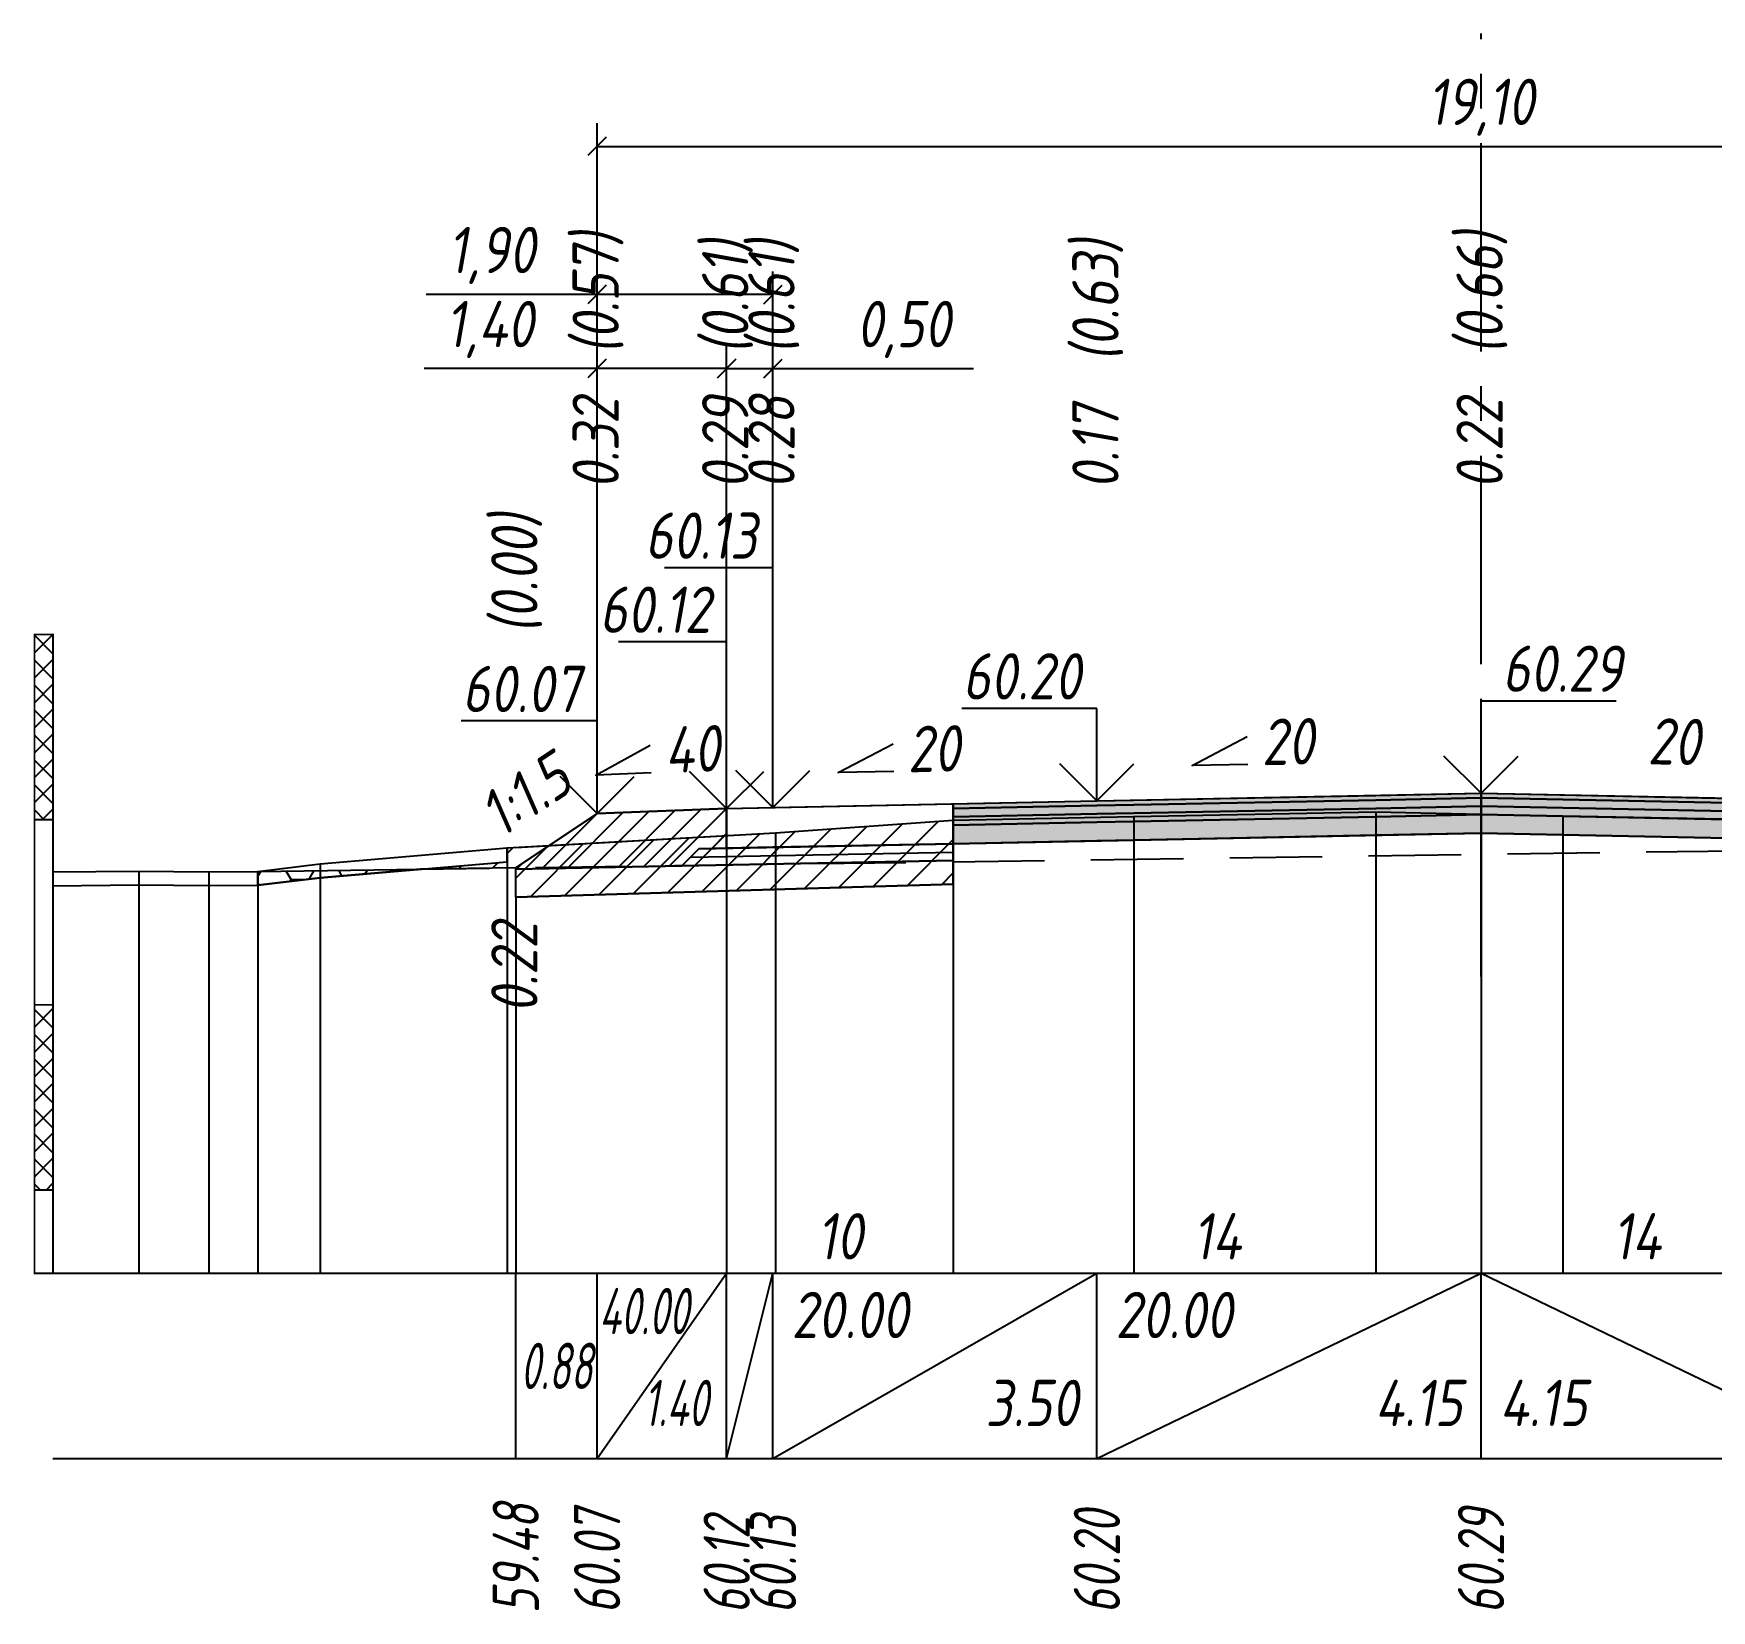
# Model space of a CAD drawing. Extents: x -717 to 1451, y -133302 to 233.
# Drawn here: x 78.9 to 169.6, y -63220.2 to -63135 of the extents above; entities that cross this region are included whole.
import ezdxf
from ezdxf.enums import TextEntityAlignment as Align

# ---------------------------------------------------------------- set-up
doc = ezdxf.new("R2010")
doc.units = 0
doc.linetypes.add('осевая2', pattern=[1.125, 0.75, -0.125, 0.125, -0.125])
doc.linetypes.add('штриховая', pattern=[0.75, 0.5, -0.25])
for name, color, linetype in [('Интерполированный поперечник', 2, 'Continuous'), ('Код_514', 1, 'Continuous'), ('Контур_0', 7, 'Continuous'), ('Контур_2521', 7, 'Continuous'), ('Контур_2564', 7, 'Continuous'), ('Контур_2660', 7, 'Continuous'), ('Контур_2665', 7, 'Continuous'), ('Контур_400', 7, 'Continuous'), ('Контур_508', 7, 'Continuous'), ('Контур_512', 7, 'Continuous'), ('Контур_513', 7, 'Continuous'), ('Контур_818', 7, 'Continuous'), ('Красный поперечник', 1, 'Continuous'), ('Линейка абсолютных высот', 7, 'Continuous'), ('Объём_2501', 7, 'Continuous'), ('Объём_2564', 7, 'Continuous'), ('Объём_2650', 7, 'Continuous'), ('Объём_2660', 7, 'Continuous'), ('Объём_2661', 7, 'Continuous'), ('Объём_2665', 7, 'Continuous'), ('Объём_2666', 7, 'Continuous'), ('Объём_2667', 7, 'Continuous'), ('Объём_2668', 7, 'Continuous'), ('Объём_2669', 7, 'Continuous'), ('Объём_2675', 7, 'Continuous'), ('Объём_2753', 7, 'Continuous'), ('Ось', 1, 'осевая2'), ('Откосы', 7, 'Continuous'), ('Отметки покрытия', 7, 'Continuous'), ('Рабочие отметки', 7, 'Continuous'), ('Рабочие отметки доп.', 7, 'Continuous'), ('Слои выравнивания', 7, 'Continuous'), ('Таблица', 7, 'Continuous'), ('Уклоны проезжей части', 7, 'Continuous'), ('Черный поперечник', 3, 'Continuous')]:
    doc.layers.add(name, color=color, linetype=linetype)
for name, color, linetype, true_color in [('Контур_2540', 2, 'Continuous', 0xffff00), ('Контур_2560', 2, 'Continuous', 0xffff00), ('Контур_2561', 7, 'Continuous', 0xff8040), ('Контур_2562', 3, 'Continuous', 0x00ff00), ('Контур_2563', 7, 'Continuous', 0xff8000), ('Контур_2570', 7, 'Continuous', 0x80ff00), ('Контур_2725', 7, 'Continuous', 0x323232), ('Контур_2736', 4, 'Continuous', 0x00ffff), ('Контур_2737', 4, 'Continuous', 0x00ffff), ('Контур_2738', 4, 'Continuous', 0x00ffff), ('Контур_2739', 4, 'Continuous', 0x00ffff), ('Контур_2741', 4, 'Continuous', 0x00ffff), ('Контур_2742', 4, 'Continuous', 0x00ffff), ('Контур_2743', 4, 'Continuous', 0x00ffff), ('Контур_2744', 7, 'Continuous', 0xa4ffff), ('Контур_2745', 7, 'Continuous', 0xa4ffff), ('Контур_2747', 4, 'Continuous', 0x00ffff), ('Контур_2748', 4, 'Continuous', 0x00ffff), ('Контур_2749', 4, 'Continuous', 0x00ffff), ('Контур_2750', 4, 'Continuous', 0x00ffff), ('Контур_2751', 4, 'Continuous', 0x00ffff), ('Контур_2752', 4, 'Continuous', 0x00ffff), ('Контур_2760', 7, 'Continuous', 0x323232), ('Контур_2761', 7, 'Continuous', 0x323232), ('Контур_2762', 7, 'Continuous', 0x323232), ('Контур_2763', 7, 'Continuous', 0x323232), ('Контур_402', 7, 'Continuous', 0xff6464), ('Контур_703', 4, 'Continuous', 0x00ffff), ('Контур_705', 4, 'Continuous', 0x00ffff), ('Контур_707', 4, 'Continuous', 0x00ffff), ('Контур_720', 131, 'Continuous', 0xaaffff), ('Объём_2500', 7, 'Continuous', 0xc0c0c0), ('Объём_2520', 7, 'Continuous', 0x80ffff), ('Объём_2540', 2, 'Continuous', 0xffff00), ('Объём_2560', 2, 'Continuous', 0xffff00), ('Объём_2561', 7, 'Continuous', 0xff8040), ('Объём_2562', 3, 'Continuous', 0x00ff00), ('Объём_2563', 7, 'Continuous', 0xff8000), ('Объём_2600', 7, 'Continuous', 0x808000), ('Объём_2746', 2, 'Continuous', 0xffff00)]:
    doc.layers.add(name, color=color, linetype=linetype, true_color=true_color)
doc.styles.get("Standard").update_dxf_attribs({"font": 'txt', "height": 2.5})
doc.styles.add('М', font='romand.shx', dxfattribs={"width": 0.8, "oblique": 10, "height": 2.5})
doc.dimstyles.new('ISO-25', dxfattribs={"dimtxt": 2.5, "dimasz": 2.5, "dimexe": 1.25, "dimexo": 0.625, "dimtad": 1, "dimtxsty": 'Standard', "dimcen": 2.5, "dimadec": 0, "dimazin": 0, "dimtfac": 1, "dimtmove": 0, "dimatfit": 3, "dimfxl": 1, "dimarcsym": 0})
pattern_1 = [(45.0000013, (0, 0), (-0.67351924, 0.673519211), []), (135.0000003, (0, 0), (-0.673519222, -0.67351923), [])]

# ---------------------------------------------------------------- blocks, each defined once
blk = doc.blocks.new('_Oblique')
at = {"color": 0, "linetype": 'ByBlock', "lineweight": -2}
blk.add_line((-0.5, -0.5), (0.5, 0.5), dxfattribs=at)
blk = doc.blocks.new('*D1519')
at = {"color": 0, "lineweight": -2, "transparency": 16777216}
for p, q in [((109.391, -63176.611), (109.391, -63151.891)), ((116.391, -63176.331), (116.391, -63151.891)), ((109.391, -63153.141), (100.057, -63153.141)), ((116.391, -63153.141), (109.391, -63153.141))]:
    blk.add_line(p, q, dxfattribs=at)
at = {"layer": 'Defpoints', "color": 0, "transparency": 16777216}
for p in [(116.391, -63153.141), (109.391, -63177.236), (116.391, -63176.956)]:
    blk.add_point(p, dxfattribs=at)
at = {"color": 0, "lineweight": -2, "transparency": 16777216, "rotation": 180}
blk.add_blockref('_Oblique', (109.391, -63153.141), dxfattribs=at)
at = {"color": 0, "lineweight": -2, "transparency": 16777216}
blk.add_blockref('_Oblique', (116.391, -63153.141), dxfattribs=at)
at = {"color": 0, "transparency": 16777216, "insert": (103.597, -63151.028), "char_height": 2.5, "width": 8.75, "attachment_point": 5, "style": 'М'}
blk.add_mtext('1,40', dxfattribs=at)
blk = doc.blocks.new('*D1521')
at = {"color": 0, "lineweight": -2, "transparency": 16777216}
for p, q in [((116.391, -63176.331), (116.391, -63151.891)), ((118.891, -63176.281), (118.891, -63151.891)), ((116.391, -63153.141), (118.891, -63153.141)), ((118.891, -63153.141), (129.717, -63153.141))]:
    blk.add_line(p, q, dxfattribs=at)
at = {"layer": 'Defpoints', "color": 0, "transparency": 16777216}
for p in [(118.891, -63153.141), (116.391, -63176.956), (118.891, -63176.906)]:
    blk.add_point(p, dxfattribs=at)
at = {"color": 0, "lineweight": -2, "transparency": 16777216, "rotation": 180}
blk.add_blockref('_Oblique', (116.391, -63153.141), dxfattribs=at)
at = {"color": 0, "lineweight": -2, "transparency": 16777216}
blk.add_blockref('_Oblique', (118.891, -63153.141), dxfattribs=at)
at = {"color": 0, "transparency": 16777216, "insert": (125.955, -63151.028), "char_height": 2.5, "width": 9.16667, "attachment_point": 5, "style": 'М'}
blk.add_mtext('0,50', dxfattribs=at)
blk = doc.blocks.new('*D1524')
at = {"color": 0, "lineweight": -2, "transparency": 16777216}
for p, q in [((109.391, -63176.611), (109.391, -63147.891)), ((118.891, -63176.281), (118.891, -63147.891)), ((109.391, -63149.141), (100.16, -63149.141)), ((118.891, -63149.141), (109.391, -63149.141))]:
    blk.add_line(p, q, dxfattribs=at)
at = {"layer": 'Defpoints', "color": 0, "transparency": 16777216}
for p in [(118.891, -63149.141), (109.391, -63177.236), (118.891, -63176.906)]:
    blk.add_point(p, dxfattribs=at)
at = {"color": 0, "lineweight": -2, "transparency": 16777216, "rotation": 180}
blk.add_blockref('_Oblique', (109.391, -63149.141), dxfattribs=at)
at = {"color": 0, "lineweight": -2, "transparency": 16777216}
blk.add_blockref('_Oblique', (118.891, -63149.141), dxfattribs=at)
at = {"color": 0, "transparency": 16777216, "insert": (103.7, -63147.028), "char_height": 2.5, "width": 8.75, "attachment_point": 5, "style": 'М'}
blk.add_mtext('1,90', dxfattribs=at)
blk = doc.blocks.new('*D1525')
at = {"color": 0, "lineweight": -2, "transparency": 16777216}
for p, q in [((109.391, -63176.611), (109.391, -63139.891)), ((204.891, -63176.611), (204.891, -63139.891)), ((109.391, -63141.141), (204.891, -63141.141))]:
    blk.add_line(p, q, dxfattribs=at)
at = {"layer": 'Defpoints', "color": 0, "transparency": 16777216}
for p in [(204.891, -63141.141), (109.391, -63177.236), (204.891, -63177.236)]:
    blk.add_point(p, dxfattribs=at)
at = {"color": 0, "lineweight": -2, "transparency": 16777216, "rotation": 180}
blk.add_blockref('_Oblique', (109.391, -63141.141), dxfattribs=at)
at = {"color": 0, "lineweight": -2, "transparency": 16777216}
blk.add_blockref('_Oblique', (204.891, -63141.141), dxfattribs=at)
at = {"color": 0, "transparency": 16777216, "insert": (157.141, -63139.028), "char_height": 2.5, "width": 10.41667, "attachment_point": 5, "style": 'М'}
blk.add_mtext('19,10', dxfattribs=at)

msp = doc.modelspace()

# ---------------------------------------------------------------- hatches: boundary and pattern name
at = {"layer": 'Линейка абсолютных высот'}
h = msp.add_hatch(dxfattribs=at)
h.set_pattern_fill('ANSI37', scale=0.3, style=0)
h.set_pattern_definition(pattern_1)
h.paths.add_polyline_path([(80, -63177.505), (80, -63167.505), (79, -63167.505), (79, -63177.505)])
h = msp.add_hatch(dxfattribs=at)
h.set_pattern_fill('ANSI37', scale=0.3, style=0)
h.set_pattern_definition(pattern_1)
h.paths.add_polyline_path([(80, -63197.505), (80, -63187.505), (79, -63187.505), (79, -63197.505)])
at = {"layer": 'Объём_2563'}
h = msp.add_hatch(dxfattribs=at)
h.set_pattern_fill('ANSI31', color=256, scale=0.3)
h.paths.add_polyline_path([(109.391, -63177.173), (116.391, -63176.893), (116.391, -63179.043), (114.891, -63179.073), (113.973, -63179.992), (105, -63180.171), (105, -63180.101)])
at = {"layer": 'Объём_2600'}
h = msp.add_hatch(dxfattribs=at)
h.set_pattern_fill('ANSI31', color=6, scale=0.4)
h.paths.add_polyline_path([(105, -63181.693), (105, -63180.101), (99.86, -63180.173), (104.542, -63179.773), (104.542, -63179.023), (119.03, -63178.215), (128.632, -63177.531), (128.632, -63180.984)])
h = msp.add_hatch(dxfattribs=at)
h.set_pattern_fill('HONEY', color=5, scale=0.3)
h.paths.add_polyline_path([(94.441, -63180.635), (91.073, -63181.046), (91.073, -63180.296), (99.86, -63180.173)])
at = {"layer": 'Слои выравнивания'}
for color, points in [(2, [(128.632, -63176.648), (136.391, -63176.493), (138.394, -63176.453), (151.467, -63176.192), (157.141, -63176.078), (157.141, -63176.328), (151.467, -63176.442), (138.394, -63176.703), (136.391, -63176.743), (128.632, -63176.898)]), (3, [(128.632, -63176.898), (136.391, -63176.743), (138.394, -63176.703), (151.467, -63176.442), (157.141, -63176.328), (157.141, -63176.778), (151.467, -63176.892), (138.394, -63177.153), (136.391, -63177.193), (128.632, -63177.348)]), (4, [(128.632, -63177.348), (136.391, -63177.193), (138.394, -63177.153), (151.467, -63176.892), (157.141, -63176.778), (157.141, -63177.228), (151.467, -63177.342), (138.394, -63177.603), (136.391, -63177.643), (128.632, -63177.798)]), (2, [(157.141, -63176.078), (161.557, -63176.167), (173.99, -63176.415), (173.99, -63176.665), (161.557, -63176.417), (157.141, -63176.328)]), (3, [(157.141, -63176.328), (161.557, -63176.417), (173.99, -63176.665), (173.99, -63177.115), (161.557, -63176.867), (157.141, -63176.778)]), (4, [(157.141, -63176.778), (161.557, -63176.867), (173.99, -63177.115), (173.99, -63177.565), (161.557, -63177.317), (157.141, -63177.228)]), (5, [(128.632, -63177.798), (136.391, -63177.643), (138.394, -63177.603), (151.467, -63177.342), (157.141, -63177.228), (157.141, -63178.228), (151.467, -63178.342), (138.394, -63178.603), (136.391, -63178.643), (128.632, -63178.798)]), (5, [(157.141, -63177.228), (161.557, -63177.317), (173.99, -63177.565), (173.99, -63178.565), (161.557, -63178.317), (157.141, -63178.228)])]:
    msp.add_hatch(color=color, dxfattribs=at).paths.add_polyline_path(points)

# ---------------------------------------------------------------- linework, layer by layer
at = {"layer": 'Интерполированный поперечник', "linetype": 'штриховая', "ltscale": 10, "flags": 128}
msp.add_lwpolyline([(91.073, -63180.296), (219.383, -63178.499)], dxfattribs=at)
at = {"layer": 'Код_514'}
for p, q in [((105, -63212), (105, -63202)), ((109.391, -63212), (109.391, -63202)), ((109.391, -63212), (116.391, -63202)), ((116.391, -63212), (116.391, -63202)), ((116.391, -63212), (118.891, -63202)), ((118.891, -63212), (118.891, -63202)), ((118.891, -63212), (136.391, -63202)), ((136.391, -63212), (136.391, -63202)), ((136.391, -63212), (157.141, -63202)), ((157.141, -63212), (157.141, -63202)), ((157.141, -63202), (177.891, -63212))]:
    msp.add_line(p, q, dxfattribs=at)
at = {"layer": 'Контур_0', "flags": 128}
for points in [[(118.891, -63178.993), (116.391, -63179.043), (116.391, -63176.893), (128.632, -63176.648), (128.632, -63178.798), (118.891, -63178.993), (118.891, -63178.993)], [(109.391, -63177.173), (105, -63180.101), (105, -63180.101), (105, -63180.101), (105, -63180.101), (105, -63180.101), (105, -63180.101), (105, -63180.101), (105, -63180.101), (105, -63180.101), (105, -63180.101), (105, -63180.101), (105, -63180.101), (105, -63180.101), (105, -63180.101), (105, -63180.101)], [(109.391, -63177.173), (105, -63180.101), (105, -63180.101), (105, -63180.101), (105, -63180.101), (105, -63180.101), (105, -63180.101), (105, -63180.101), (105, -63180.101), (105, -63180.101), (105, -63180.101), (105, -63180.101), (105, -63180.101), (105, -63180.101), (105, -63180.101), (105, -63180.101), (105, -63180.101), (105, -63180.101), (105, -63180.101), (105, -63180.101), (105, -63180.101), (105, -63180.101), (105, -63180.101), (105, -63180.101), (105, -63180.101), (105, -63180.101), (105, -63180.101), (105, -63180.101), (105, -63180.101), (105, -63180.101)], [(105, -63180.171), (113.973, -63179.992), (114.891, -63179.073), (116.391, -63179.043)], [(114.891, -63179.073), (128.632, -63178.798), (128.632, -63179.698), (113.973, -63179.992), (114.891, -63179.073), (114.891, -63179.073)]]:
    msp.add_lwpolyline(points, dxfattribs=at)
at = {"layer": 'Контур_2521', "color": 250, "flags": 128}
msp.add_lwpolyline([(114.432, -63179.532), (128.632, -63179.248)], dxfattribs=at)
at = {"layer": 'Контур_2540', "flags": 128}
msp.add_lwpolyline([(113.973, -63179.992), (128.632, -63179.698), (128.632, -63180.984), (105, -63181.693), (105, -63180.171), (113.973, -63179.992), (113.973, -63179.992)], dxfattribs=at)
at = {"layer": 'Контур_2560', "flags": 128}
msp.add_lwpolyline([(109.391, -63177.173), (109.391, -63177.173), (109.391, -63177.173), (116.391, -63176.893)], dxfattribs=at)
at = {"layer": 'Контур_2561', "flags": 128}
msp.add_lwpolyline([(116.391, -63176.893), (116.391, -63176.893), (109.391, -63177.173), (109.391, -63177.173), (116.391, -63176.893)], dxfattribs=at)
at = {"layer": 'Контур_2562', "flags": 128}
msp.add_lwpolyline([(109.391, -63177.173), (109.391, -63177.173), (109.391, -63177.173), (109.391, -63177.173), (109.391, -63177.173)], dxfattribs=at)
at = {"layer": 'Контур_2563', "flags": 128}
msp.add_lwpolyline([(109.391, -63177.173), (116.391, -63176.893), (116.391, -63179.043), (114.891, -63179.073), (113.973, -63179.992), (105, -63180.171), (105, -63180.101), (109.391, -63177.173), (109.391, -63177.173)], dxfattribs=at)
at = {"layer": 'Контур_2564', "flags": 128}
msp.add_lwpolyline([(109.391, -63177.173), (116.391, -63176.893)], dxfattribs=at)
at = {"layer": 'Контур_2570', "flags": 128}
msp.add_lwpolyline([(80, -63181.066), (84.635, -63181.026), (88.421, -63181.062), (91.073, -63181.046), (91.073, -63181.046), (94.441, -63180.635), (104.542, -63179.773), (104.542, -63179.023), (119.03, -63178.215), (128.632, -63177.531), (138.394, -63177.324), (151.467, -63177.074), (157.141, -63177.198), (161.557, -63177.295), (173.99, -63177.532)], dxfattribs=at)
at = {"layer": 'Контур_2660', "flags": 128}
msp.add_lwpolyline([(105, -63181.693), (128.632, -63180.984)], dxfattribs=at)
at = {"layer": 'Контур_2665', "flags": 128}
msp.add_lwpolyline([(109.391, -63177.173), (109.391, -63177.173)], dxfattribs=at)
at = {"layer": 'Контур_2725', "flags": 128}
msp.add_lwpolyline([(128.632, -63178.798), (136.391, -63178.643), (138.394, -63178.603), (151.467, -63178.342), (157.141, -63178.228), (161.557, -63178.317), (173.99, -63178.565)], dxfattribs=at)
at = {"layer": 'Контур_2736', "flags": 128}
msp.add_lwpolyline([(109.391, -63177.173), (105, -63180.101)], dxfattribs=at)
at = {"layer": 'Контур_2737', "flags": 128}
msp.add_lwpolyline([(105, -63180.101), (105, -63180.101)], dxfattribs=at)
at = {"layer": 'Контур_2738', "flags": 128}
msp.add_lwpolyline([(105, -63180.101), (105, -63180.101)], dxfattribs=at)
at = {"layer": 'Контур_2739', "flags": 128}
msp.add_lwpolyline([(105, -63180.101), (105, -63180.101)], dxfattribs=at)
at = {"layer": 'Контур_2741', "flags": 128}
msp.add_lwpolyline([(105, -63180.101), (105, -63180.101)], dxfattribs=at)
at = {"layer": 'Контур_2742', "flags": 128}
msp.add_lwpolyline([(105, -63180.101), (105, -63180.101)], dxfattribs=at)
at = {"layer": 'Контур_2743', "flags": 128}
msp.add_lwpolyline([(105, -63180.101), (105, -63180.101)], dxfattribs=at)
at = {"layer": 'Контур_2744', "flags": 128}
msp.add_lwpolyline([(105, -63180.101), (105, -63180.101)], dxfattribs=at)
msp.add_lwpolyline([(105, -63180.101), (105, -63180.101)], dxfattribs=at)
msp.add_lwpolyline([(105, -63180.101), (105, -63180.101)], dxfattribs=at)
msp.add_lwpolyline([(105, -63180.101), (105, -63180.101)], dxfattribs=at)
msp.add_lwpolyline([(105, -63180.101), (105, -63180.101)], dxfattribs=at)
msp.add_lwpolyline([(105, -63180.101), (105, -63180.101)], dxfattribs=at)
at = {"layer": 'Контур_2745', "flags": 128}
msp.add_lwpolyline([(105, -63180.101), (105, -63180.101)], dxfattribs=at)
msp.add_lwpolyline([(105, -63180.101), (105, -63180.101)], dxfattribs=at)
msp.add_lwpolyline([(105, -63180.101), (105, -63180.101)], dxfattribs=at)
msp.add_lwpolyline([(105, -63180.101), (105, -63180.101)], dxfattribs=at)
msp.add_lwpolyline([(105, -63180.101), (105, -63180.101)], dxfattribs=at)
msp.add_lwpolyline([(105, -63180.101), (105, -63180.101)], dxfattribs=at)
at = {"layer": 'Контур_2747', "flags": 128}
msp.add_lwpolyline([(105, -63180.101), (105, -63180.101)], dxfattribs=at)
at = {"layer": 'Контур_2748', "flags": 128}
msp.add_lwpolyline([(105, -63180.101), (105, -63180.101)], dxfattribs=at)
at = {"layer": 'Контур_2749', "flags": 128}
msp.add_lwpolyline([(105, -63180.101), (105, -63180.101)], dxfattribs=at)
at = {"layer": 'Контур_2750', "flags": 128}
msp.add_lwpolyline([(105, -63180.101), (105, -63180.101)], dxfattribs=at)
at = {"layer": 'Контур_2751', "flags": 128}
msp.add_lwpolyline([(105, -63180.101), (105, -63180.101)], dxfattribs=at)
at = {"layer": 'Контур_2752', "flags": 128}
msp.add_lwpolyline([(105, -63180.101), (105, -63180.101)], dxfattribs=at)
at = {"layer": 'Контур_2760', "flags": 128}
msp.add_lwpolyline([(128.632, -63176.648), (136.391, -63176.493), (138.394, -63176.453), (151.467, -63176.192), (157.141, -63176.078), (161.557, -63176.167), (173.99, -63176.415)], dxfattribs=at)
at = {"layer": 'Контур_2761', "flags": 128}
msp.add_lwpolyline([(128.632, -63176.898), (136.391, -63176.743), (138.394, -63176.703), (151.467, -63176.442), (157.141, -63176.328), (161.557, -63176.417), (173.99, -63176.665)], dxfattribs=at)
at = {"layer": 'Контур_2762', "flags": 128}
msp.add_lwpolyline([(128.632, -63177.348), (136.391, -63177.193), (138.394, -63177.153), (151.467, -63176.892), (157.141, -63176.778), (161.557, -63176.867), (173.99, -63177.115)], dxfattribs=at)
at = {"layer": 'Контур_2763', "flags": 128}
msp.add_lwpolyline([(128.632, -63177.798), (136.391, -63177.643), (138.394, -63177.603), (151.467, -63177.342), (157.141, -63177.228), (161.557, -63177.317), (173.99, -63177.565)], dxfattribs=at)
at = {"layer": 'Контур_400', "flags": 128}
for points in [[(116.391, -63176.893), (118.891, -63176.843), (118.891, -63176.843), (118.891, -63176.843), (118.891, -63176.843), (118.891, -63176.843), (118.891, -63176.843), (136.391, -63176.493), (157.141, -63176.078)], [(157.141, -63176.078), (177.891, -63176.493), (195.391, -63176.843), (195.391, -63176.843), (195.391, -63176.843), (195.391, -63176.843), (195.391, -63176.843), (195.391, -63176.843), (197.891, -63176.893)]]:
    msp.add_lwpolyline(points, dxfattribs=at)
at = {"layer": 'Контур_402', "flags": 128}
msp.add_lwpolyline([(105, -63181.693), (128.632, -63180.984), (128.632, -63178.798), (157.141, -63178.228), (173.99, -63178.565), (173.99, -63180.634), (211.783, -63181.768)], dxfattribs=at)
at = {"layer": 'Контур_508', "flags": 128}
msp.add_lwpolyline([(105, -63181.693), (128.632, -63180.984), (128.632, -63178.798), (157.141, -63178.228), (173.99, -63178.565), (173.99, -63180.634), (211.783, -63181.768), (212.131, -63182), (214.131, -63182), (219.383, -63178.499)], dxfattribs=at)
at = {"layer": 'Контур_512', "flags": 128}
msp.add_lwpolyline([(105, -63181.693), (128.632, -63180.984)], dxfattribs=at)
at = {"layer": 'Контур_513', "flags": 128}
msp.add_lwpolyline([(105, -63181.693), (128.632, -63180.984), (128.632, -63178.798), (157.141, -63178.228), (173.99, -63178.565), (173.99, -63180.634), (211.783, -63181.768), (212.131, -63182), (214.131, -63182), (219.383, -63178.499)], dxfattribs=at)
at = {"layer": 'Контур_703', "flags": 128}
for points in [[(109.391, -63177.173), (105, -63180.101)], [(105, -63180.101), (105, -63180.101)]]:
    msp.add_lwpolyline(points, dxfattribs=at)
at = {"layer": 'Контур_705', "flags": 128}
msp.add_lwpolyline([(105, -63180.101), (105, -63180.101)], dxfattribs=at)
at = {"layer": 'Контур_707', "flags": 128}
msp.add_lwpolyline([(105, -63180.101), (105, -63180.101)], dxfattribs=at)
at = {"layer": 'Контур_720', "flags": 128}
msp.add_lwpolyline([(105, -63180.101), (105, -63180.101)], dxfattribs=at)
at = {"layer": 'Контур_818', "flags": 128}
msp.add_lwpolyline([(105, -63178.998), (119.03, -63178.215), (128.632, -63177.531), (138.394, -63177.324), (151.467, -63177.074), (157.141, -63177.198), (161.557, -63177.295), (173.99, -63177.532), (183.757, -63178.313), (195.996, -63179), (195.996, -63179.75), (201.41, -63180.472), (201.537, -63180.491), (203.161, -63180.332), (214.377, -63179.208), (219.383, -63179.249)], dxfattribs=at)
at = {"layer": 'Красный поперечник'}
for p, q in [((118.891, -63176.843), (136.391, -63176.493)), ((136.391, -63176.493), (157.141, -63176.078)), ((157.141, -63176.078), (177.891, -63176.493)), ((105, -63180.101), (109.391, -63177.173)), ((109.391, -63177.173), (116.391, -63176.893)), ((116.391, -63176.893), (118.891, -63176.843)), ((128.632, -63180.984), (128.632, -63202)), ((105, -63181.693), (105, -63202))]:
    msp.add_line(p, q, dxfattribs=at)
at = {"layer": 'Линейка абсолютных высот', "color": 7, "const_width": 0.1, "flags": 128}
for points in [[(80, -63177.505), (80, -63167.505), (79, -63167.505), (79, -63177.505), (80, -63177.505)], [(80, -63187.505), (80, -63177.505), (79, -63177.505), (79, -63187.505), (80, -63187.505)], [(80, -63197.505), (80, -63187.505), (79, -63187.505), (79, -63197.505), (80, -63197.505)], [(80, -63202), (80, -63197.505), (79, -63197.505), (79, -63202), (80, -63202)]]:
    msp.add_lwpolyline(points, dxfattribs=at)
at = {"layer": 'Объём_2500', "flags": 128}
msp.add_lwpolyline([(118.891, -63178.993), (116.391, -63179.043), (116.391, -63176.893), (128.632, -63176.648), (128.632, -63178.798), (118.891, -63178.993), (118.891, -63178.993)], dxfattribs=at)
at = {"layer": 'Объём_2501', "flags": 128}
for points in [[(116.391, -63176.893), (118.891, -63176.843), (118.891, -63176.843), (118.891, -63176.843), (118.891, -63176.843), (118.891, -63176.843), (118.891, -63176.843), (136.391, -63176.493), (157.141, -63176.078)], [(157.141, -63176.078), (177.891, -63176.493), (195.391, -63176.843), (195.391, -63176.843), (195.391, -63176.843), (195.391, -63176.843), (195.391, -63176.843), (195.391, -63176.843), (197.891, -63176.893)]]:
    msp.add_lwpolyline(points, dxfattribs=at)
at = {"layer": 'Объём_2520', "color": 250, "flags": 128}
msp.add_lwpolyline([(114.891, -63179.073), (128.632, -63178.798), (128.632, -63179.698), (113.973, -63179.992), (114.891, -63179.073), (114.891, -63179.073)], dxfattribs=at)
at = {"layer": 'Объём_2540', "flags": 128}
msp.add_lwpolyline([(113.973, -63179.992), (128.632, -63179.698), (128.632, -63180.984), (105, -63181.693), (105, -63180.171), (113.973, -63179.992), (113.973, -63179.992)], dxfattribs=at)
at = {"layer": 'Объём_2560', "flags": 128}
msp.add_lwpolyline([(109.391, -63177.173), (109.391, -63177.173), (109.391, -63177.173), (116.391, -63176.893)], dxfattribs=at)
at = {"layer": 'Объём_2561', "flags": 128}
msp.add_lwpolyline([(116.391, -63176.893), (116.391, -63176.893), (109.391, -63177.173), (109.391, -63177.173), (116.391, -63176.893)], dxfattribs=at)
at = {"layer": 'Объём_2562', "flags": 128}
msp.add_lwpolyline([(109.391, -63177.173), (109.391, -63177.173), (109.391, -63177.173), (109.391, -63177.173), (109.391, -63177.173)], dxfattribs=at)
at = {"layer": 'Объём_2563', "color": 250, "flags": 128}
msp.add_lwpolyline([(109.391, -63177.173), (116.391, -63176.893), (116.391, -63179.043), (114.891, -63179.073), (113.973, -63179.992), (105, -63180.171), (105, -63180.101), (109.391, -63177.173), (109.391, -63177.173)], dxfattribs=at)
at = {"layer": 'Объём_2564', "flags": 128}
msp.add_lwpolyline([(109.391, -63177.173), (116.391, -63176.893)], dxfattribs=at)
at = {"layer": 'Объём_2600', "color": 5, "flags": 128}
msp.add_lwpolyline([(94.441, -63180.635), (91.073, -63181.046), (91.073, -63180.296), (99.86, -63180.173), (94.441, -63180.635), (94.441, -63180.635)], dxfattribs=at)
at = {"layer": 'Объём_2650', "color": 6, "flags": 128}
msp.add_lwpolyline([(105, -63181.693), (105, -63180.101), (99.86, -63180.173), (104.542, -63179.773), (104.542, -63179.023), (119.03, -63178.215), (128.632, -63177.531), (128.632, -63180.984), (105, -63181.693), (105, -63181.693)], dxfattribs=at)
at = {"layer": 'Объём_2660', "flags": 128}
msp.add_lwpolyline([(105, -63181.693), (128.632, -63180.984)], dxfattribs=at)
at = {"layer": 'Объём_2661', "flags": 128}
msp.add_lwpolyline([(109.391, -63177.173), (105, -63180.101)], dxfattribs=at)
at = {"layer": 'Объём_2665', "flags": 128}
msp.add_lwpolyline([(109.391, -63177.173), (109.391, -63177.173)], dxfattribs=at)
at = {"layer": 'Объём_2666', "flags": 128}
msp.add_lwpolyline([(109.391, -63177.173), (105, -63180.101)], dxfattribs=at)
at = {"layer": 'Объём_2667', "flags": 128}
msp.add_lwpolyline([(105, -63180.101), (105, -63180.101)], dxfattribs=at)
msp.add_lwpolyline([(105, -63180.101), (105, -63180.101)], dxfattribs=at)
at = {"layer": 'Объём_2668', "flags": 128}
msp.add_lwpolyline([(105, -63180.101), (105, -63180.101)], dxfattribs=at)
msp.add_lwpolyline([(105, -63180.101), (105, -63180.101)], dxfattribs=at)
at = {"layer": 'Объём_2669', "flags": 128}
msp.add_lwpolyline([(105, -63180.101), (105, -63180.101)], dxfattribs=at)
msp.add_lwpolyline([(105, -63180.101), (105, -63180.101)], dxfattribs=at)
at = {"layer": 'Объём_2675', "flags": 128}
msp.add_lwpolyline([(105, -63180.101), (105, -63180.101)], dxfattribs=at)
msp.add_lwpolyline([(105, -63180.101), (105, -63180.101)], dxfattribs=at)
msp.add_lwpolyline([(105, -63180.101), (105, -63180.101)], dxfattribs=at)
msp.add_lwpolyline([(105, -63180.101), (105, -63180.101)], dxfattribs=at)
msp.add_lwpolyline([(105, -63180.101), (105, -63180.101)], dxfattribs=at)
msp.add_lwpolyline([(105, -63180.101), (105, -63180.101)], dxfattribs=at)
msp.add_lwpolyline([(105, -63180.101), (105, -63180.101)], dxfattribs=at)
msp.add_lwpolyline([(105, -63180.101), (105, -63180.101)], dxfattribs=at)
msp.add_lwpolyline([(105, -63180.101), (105, -63180.101)], dxfattribs=at)
msp.add_lwpolyline([(105, -63180.101), (105, -63180.101)], dxfattribs=at)
msp.add_lwpolyline([(105, -63180.101), (105, -63180.101)], dxfattribs=at)
msp.add_lwpolyline([(105, -63180.101), (105, -63180.101)], dxfattribs=at)
at = {"layer": 'Объём_2746', "flags": 128}
msp.add_lwpolyline([(106.806, -63178.897), (119.03, -63178.215), (128.632, -63177.531), (128.632, -63180.984), (105, -63181.693), (105, -63180.101), (106.806, -63178.897), (106.806, -63178.897)], dxfattribs=at)
at = {"layer": 'Объём_2753', "flags": 128}
msp.add_lwpolyline([(128.632, -63176.648), (128.632, -63176.648)], dxfattribs=at)
at = {"layer": 'Ось', "ltscale": 15}
msp.add_line((157.141, -63185.971), (157.141, -63135.049), dxfattribs=at)
at = {"layer": 'Откосы', "color": 1, "flags": 128}
for points in [[(144.541, -63174.519), (141.541, -63174.579), (144.511, -63173.019)], [(112.315, -63174.973), (109.317, -63175.093), (112.255, -63173.474)], [(125.416, -63174.902), (122.416, -63174.962), (125.386, -63173.402)]]:
    msp.add_lwpolyline(points, dxfattribs=at)
at = {"layer": 'Отметки покрытия', "color": 1}
for p, q in [((118.891, -63163.893), (113.041, -63163.893)), ((118.891, -63176.843), (118.891, -63163.893)), ((116.391, -63167.893), (110.541, -63167.893)), ((116.391, -63176.893), (116.391, -63167.893)), ((157.141, -63176.078), (157.141, -63171.078)), ((157.141, -63171.078), (164.441, -63171.078)), ((109.391, -63172.173), (102.041, -63172.173)), ((109.391, -63177.173), (109.391, -63172.173)), ((136.391, -63171.493), (129.091, -63171.493)), ((136.391, -63176.493), (136.391, -63171.493)), ((157.141, -63176.078), (155.141, -63174.078)), ((157.141, -63176.078), (159.141, -63174.078)), ((116.391, -63176.893), (114.391, -63174.893)), ((116.391, -63176.893), (118.391, -63174.893)), ((118.891, -63176.843), (116.891, -63174.843)), ((118.891, -63176.843), (120.891, -63174.843)), ((136.391, -63176.493), (134.391, -63174.493)), ((136.391, -63176.493), (138.391, -63174.493)), ((109.391, -63177.173), (107.391, -63175.173)), ((109.391, -63177.173), (111.391, -63175.173))]:
    msp.add_line(p, q, dxfattribs=at)
at = {"layer": 'Слои выравнивания'}
for p, q in [((128.632, -63176.648), (128.632, -63202)), ((157.141, -63176.078), (157.141, -63202)), ((116.391, -63176.893), (116.391, -63202))]:
    msp.add_line(p, q, dxfattribs=at)
at = {"layer": 'Слои выравнивания', "color": 2, "flags": 128}
for points in [[(128.632, -63176.648), (136.391, -63176.493), (138.394, -63176.453), (151.467, -63176.192), (157.141, -63176.078), (157.141, -63176.328), (151.467, -63176.442), (138.394, -63176.703), (136.391, -63176.743), (128.632, -63176.898)], [(157.141, -63176.078), (161.557, -63176.167), (173.99, -63176.415), (173.99, -63176.665), (161.557, -63176.417), (157.141, -63176.328)]]:
    msp.add_lwpolyline(points, close=True, dxfattribs=at)
at = {"layer": 'Слои выравнивания', "color": 3, "flags": 128}
for points in [[(128.632, -63176.898), (136.391, -63176.743), (138.394, -63176.703), (151.467, -63176.442), (157.141, -63176.328), (157.141, -63176.778), (151.467, -63176.892), (138.394, -63177.153), (136.391, -63177.193), (128.632, -63177.348)], [(157.141, -63176.328), (161.557, -63176.417), (173.99, -63176.665), (173.99, -63177.115), (161.557, -63176.867), (157.141, -63176.778)]]:
    msp.add_lwpolyline(points, close=True, dxfattribs=at)
at = {"layer": 'Слои выравнивания', "color": 4, "flags": 128}
for points in [[(128.632, -63177.348), (136.391, -63177.193), (138.394, -63177.153), (151.467, -63176.892), (157.141, -63176.778), (157.141, -63177.228), (151.467, -63177.342), (138.394, -63177.603), (136.391, -63177.643), (128.632, -63177.798)], [(157.141, -63176.778), (161.557, -63176.867), (173.99, -63177.115), (173.99, -63177.565), (161.557, -63177.317), (157.141, -63177.228)]]:
    msp.add_lwpolyline(points, close=True, dxfattribs=at)
at = {"layer": 'Слои выравнивания', "color": 5, "flags": 128}
for points in [[(128.632, -63177.798), (136.391, -63177.643), (138.394, -63177.603), (151.467, -63177.342), (157.141, -63177.228), (157.141, -63178.228), (151.467, -63178.342), (138.394, -63178.603), (136.391, -63178.643), (128.632, -63178.798)], [(157.141, -63177.228), (161.557, -63177.317), (173.99, -63177.565), (173.99, -63178.565), (161.557, -63178.317), (157.141, -63178.228)]]:
    msp.add_lwpolyline(points, close=True, dxfattribs=at)
at = {"layer": 'Таблица'}
for p, q in [((80, -63202), (244.383, -63202)), ((80, -63212), (244.383, -63212))]:
    msp.add_line(p, q, dxfattribs=at)
at = {"layer": 'Черный поперечник', "color": 7}
for p, q in [((128.632, -63177.531), (128.632, -63202)), ((138.394, -63177.324), (138.394, -63202)), ((151.467, -63177.074), (151.467, -63202)), ((157.141, -63177.198), (157.141, -63202)), ((161.557, -63177.295), (161.557, -63202)), ((119.03, -63178.215), (119.03, -63202)), ((104.542, -63179.023), (104.542, -63202)), ((80, -63180.316), (80, -63202)), ((84.635, -63180.276), (84.635, -63202)), ((88.421, -63180.312), (88.421, -63202)), ((91.073, -63180.296), (91.073, -63202)), ((94.441, -63179.885), (94.441, -63202))]:
    msp.add_line(p, q, dxfattribs=at)
at = {"layer": 'Черный поперечник', "flags": 128}
msp.add_lwpolyline([(80, -63180.316), (84.635, -63180.276), (88.421, -63180.312), (91.073, -63180.296), (94.441, -63179.885), (104.542, -63179.023), (119.03, -63178.215), (128.632, -63177.531), (138.394, -63177.324), (151.467, -63177.074), (157.141, -63177.198), (161.557, -63177.295), (173.99, -63177.532), (183.757, -63178.313), (195.996, -63179), (201.41, -63179.722), (201.537, -63179.741), (203.161, -63179.582), (214.377, -63178.458), (234.54, -63178.624), (235.985, -63178.664), (241.656, -63178.651), (244.383, -63178.617)], dxfattribs=at)

# ---------------------------------------------------------------- texts
at = {"layer": 'Код_514', "style": 'М', "oblique": 10}
for s, width, p in [('40.00', 0.6, (109.494, -63202.789)), ('20.00', 0.8, (119.891, -63203)), ('20.00', 0.8, (137.391, -63203))]:
    msp.add_text(s, height=2.5, dxfattribs=dict(at, width=width)).set_placement(p, align=Align.TOP_LEFT)
at = {"layer": 'Код_514', "style": 'М', "oblique": 10, "width": 0.6}
msp.add_text('0.88', height=2.5, dxfattribs=at).set_placement((107.196, -63207), align=Align.MIDDLE_CENTER)
at = {"layer": 'Код_514', "style": 'М', "oblique": 10}
for s, width, p in [('1.40', 0.6, (115.391, -63211)), ('3.50', 0.8, (135.391, -63211)), ('4.15', 0.8, (156.141, -63211))]:
    msp.add_text(s, height=2.5, dxfattribs=dict(at, width=width)).set_placement(p, align=Align.BOTTOM_RIGHT)
at = {"layer": 'Код_514', "style": 'М', "oblique": 10, "width": 0.8}
msp.add_text('4.15', height=2.5, dxfattribs=at).set_placement((158.141, -63211), align=Align.BOTTOM_LEFT)
at = {"layer": 'Код_514', "style": 'М', "oblique": 10, "width": 0.7}
for s, p in [('59.48', (105, -63220.382)), ('60.07', (109.391, -63220.382)), ('60.12', (116.391, -63220.382)), ('60.13', (118.891, -63220.382)), ('60.20', (136.391, -63220.382)), ('60.29', (157.141, -63220.382))]:
    msp.add_text(s, height=2.5, rotation=90, dxfattribs=at).set_placement(p, align=Align.MIDDLE_LEFT)
at = {"layer": 'Отметки покрытия', "color": 1, "style": 'М', "oblique": 10, "width": 0.8}
for s, p in [('60.13', (118.032, -63164.162)), ('60.12', (115.532, -63168.162)), ('60.20', (135.532, -63171.762)), ('60.07', (108.532, -63172.442))]:
    msp.add_text(s, height=2.5, dxfattribs=at).set_placement(p, align=Align.BOTTOM_RIGHT)
msp.add_text('60.29', height=2.5, dxfattribs=at).set_placement((158.282, -63171.347), align=Align.BOTTOM_LEFT)
at = {"layer": 'Рабочие отметки', "color": 1, "style": 'М', "oblique": 10, "width": 0.8}
for s, p in [('0.32', (109.313, -63159.643)), ('0.29', (116.313, -63159.643)), ('0.28', (118.813, -63159.643)), ('0.17', (136.313, -63159.643)), ('0.22', (157.063, -63159.643))]:
    msp.add_text(s, height=2.5, rotation=90, dxfattribs=at).set_placement(p, align=Align.MIDDLE_LEFT)
msp.add_text('0.22', height=2.5, rotation=90, dxfattribs=at).set_placement((104.922, -63183.045), align=Align.MIDDLE_RIGHT)
at = {"layer": 'Рабочие отметки доп.', "color": 1, "style": 'М', "oblique": 10, "width": 0.8}
for s, p in [('(0.57)', (109.313, -63152.343)), ('(0.63)', (136.313, -63152.743)), ('(0.66)', (157.063, -63152.343)), ('(0.61)', (116.313, -63152.343)), ('(0.61)', (118.813, -63152.343)), ('(0.00)', (104.922, -63167.425))]:
    msp.add_text(s, height=2.5, rotation=90, dxfattribs=at).set_placement(p, align=Align.MIDDLE_LEFT)
at = {"layer": 'Слои выравнивания', "style": 'М', "oblique": 10, "width": 0.8}
for s, p in [('10', (122.512, -63202)), ('14', (142.887, -63202)), ('14', (165.566, -63202))]:
    msp.add_text(s, height=2.5, dxfattribs=at).set_placement(p, align=Align.BOTTOM_CENTER)
at = {"layer": 'Уклоны проезжей части', "color": 1, "style": 'М', "oblique": 10, "width": 0.8}
for s, rotation, p in [('20', 1.14576, (146.746, -63175.286)), ('20', 358.85423, (167.536, -63175.286)), ('40', 2.29061, (114.619, -63175.689)), ('20', 1.14576, (127.621, -63175.669)), ('1:1.5', 33.69007, (106.641, -63177.805))]:
    msp.add_text(s, height=2.5, rotation=rotation, dxfattribs=at).set_placement(p, align=Align.BOTTOM_CENTER)

# ---------------------------------------------------------------- dimensions: what is measured, and where the dimension line sits
at = {"color": 5}
dim = msp.add_linear_dim(base=(204.891, -63141.141), p1=(109.391, -63177.236), p2=(204.891, -63177.236), angle=180, dimstyle='ISO-25', override={"dimasz": 1, "dimlfac": 0.2, "dimzin": 0, "dimtxsty": 'М', "dimblk1": 'Oblique', "dimblk2": 'Oblique', "dimsah": 1}, dxfattribs=at)
dim.commit()
dim.dimension.update_dxf_attribs({"geometry": '*D1525', "text_midpoint": (157.141, -63139.028)})
for base, p1, p2, picture, middle in [((118.891, -63149.141), (109.391, -63177.236), (118.891, -63176.906), '*D1524', (103.7, -63149.141)), ((116.391, -63153.141), (109.391, -63177.236), (116.391, -63176.956), '*D1519', (103.597, -63153.141)), ((118.891, -63153.141), (116.391, -63176.956), (118.891, -63176.906), '*D1521', (125.955, -63153.141))]:
    dim = msp.add_linear_dim(base=base, p1=p1, p2=p2, angle=180, dimstyle='ISO-25', override={"dimasz": 1, "dimlfac": 0.2, "dimzin": 0, "dimtxsty": 'М', "dimblk1": 'Oblique', "dimblk2": 'Oblique', "dimsah": 1}, dxfattribs=at)
    dim.commit()
    dim.dimension.update_dxf_attribs({"geometry": picture, "text_midpoint": middle, "dimtype": 160})

doc.saveas('drawing.dxf')
